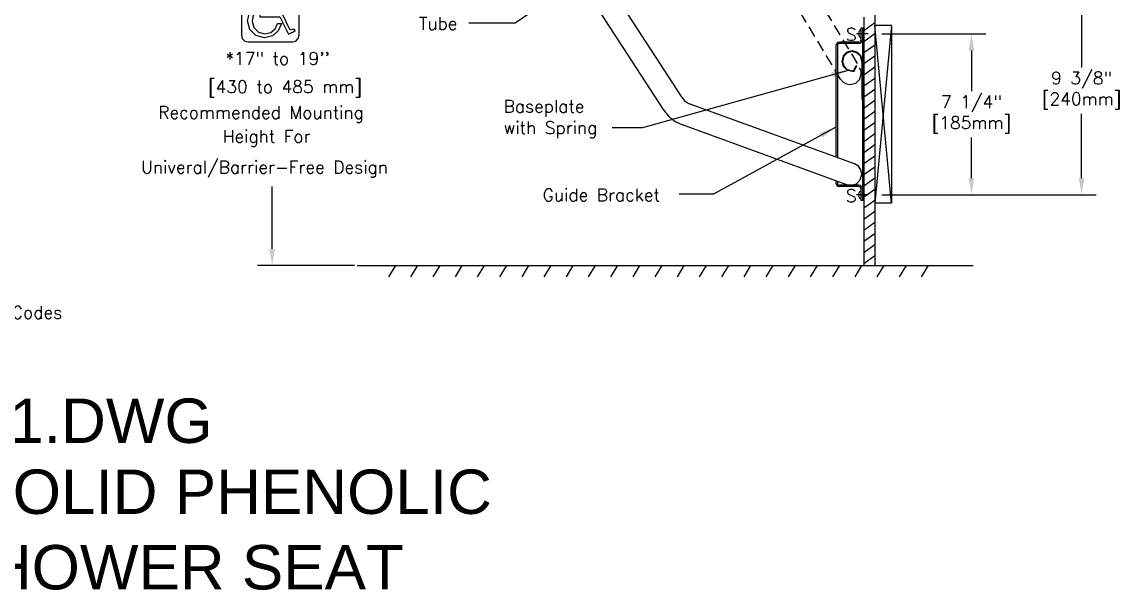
# Model space of a CAD drawing. Extents: x 7 to 116, y 1 to 63.
# Drawn here: x 59.97 to 109.39, y 0.77 to 26.35 of the extents above; entities that cross this region are included whole.
import ezdxf
from ezdxf.enums import TextEntityAlignment as Align

# ---------------------------------------------------------------- set-up
doc = ezdxf.new("R2010")
doc.units = 0
doc.header["$MEASUREMENT"] = 0
doc.header["$PDMODE"] = 3
doc.header["$PDSIZE"] = 1
doc.linetypes.add('HIDDEN2', pattern=[0.1875, 0.125, -0.0625])
doc.layers.get('0').update_dxf_attribs({"linetype": 'CONTINUOUS'})
doc.layers.get('Defpoints').update_dxf_attribs({"linetype": 'CONTINUOUS'})
for name, color, linetype in [('detail', 4, 'CONTINUOUS'), ('dim', 1, 'CONTINUOUS'), ('text', 2, 'CONTINUOUS')]:
    doc.layers.add(name, color=color, linetype=linetype)
doc.styles.add('Arial_5', font='arial.ttf', dxfattribs={"height": 5})
doc.styles.add('DIM_S_7', font='simplex.shx', dxfattribs={"height": 0.5625})
doc.dimstyles.new('DIM_S_7', dxfattribs={"dimtxt": 0.125, "dimasz": 0.75, "dimexe": 0.65625, "dimexo": 0.625, "dimgap": 0.09375, "dimtad": 0, "dimtih": 1, "dimtoh": 1, "dimdec": 4, "dimzin": 4, "dimdsep": 46, "dimlunit": 5, "dimtxsty": 'DIM_S_7', "dimcen": 0.09375, "dimaunit": 1, "dimadec": 0, "dimazin": 0, "dimtfac": 1, "dimtdec": 4, "dimtofl": 0, "dimtmove": 0, "dimatfit": 3, "dimfxl": 1, "dimfrac": 2, "dimtolj": 1, "dimtzin": 0, "dimarcsym": 0})

# ---------------------------------------------------------------- blocks, each defined once
blk = doc.blocks.new('*D11')
at = {"color": 0, "linetype": 'ByBlock'}
for p, q in [((98.708, 25.818), (103.393, 25.818)), ((102.737, 25.068), (102.737, 23.237)), ((102.737, 19.318), (102.737, 21.148)), ((98.708, 18.568), (103.393, 18.568))]:
    blk.add_line(p, q, dxfattribs=at)
for points in [[(102.612, 25.068), (102.862, 25.068), (102.737, 25.818)], [(102.612, 19.318), (102.862, 19.318), (102.737, 18.568)]]:
    blk.add_solid(points, dxfattribs=at)
at = {"layer": 'Defpoints', "color": 0, "linetype": 'ByBlock'}
for p in [(98.083, 25.818), (98.083, 18.568), (102.737, 18.568)]:
    blk.add_point(p, dxfattribs=at)
at = {"color": 0, "linetype": 'ByBlock', "insert": (102.737, 22.193), "char_height": 0.5625, "attachment_point": 5, "style": 'DIM_S_7'}
blk.add_mtext('\\A1;7 1/4"\\P[185mm]', dxfattribs=at)
blk = doc.blocks.new('*D12')
at = {"color": 0, "linetype": 'ByBlock'}
for p, q in [((99.412, 27.958), (108.355, 27.958)), ((107.699, 27.208), (107.699, 24.308)), ((107.699, 19.318), (107.699, 22.218)), ((98.708, 18.568), (108.355, 18.568))]:
    blk.add_line(p, q, dxfattribs=at)
for points in [[(107.574, 27.208), (107.824, 27.208), (107.699, 27.958)], [(107.574, 19.318), (107.824, 19.318), (107.699, 18.568)]]:
    blk.add_solid(points, dxfattribs=at)
at = {"layer": 'Defpoints', "color": 0, "linetype": 'ByBlock'}
for p in [(98.787, 27.958), (107.699, 27.958), (98.083, 18.568)]:
    blk.add_point(p, dxfattribs=at)
at = {"color": 0, "linetype": 'ByBlock', "insert": (107.699, 23.263), "char_height": 0.5625, "attachment_point": 5, "style": 'DIM_S_7'}
blk.add_mtext('\\A1;9 3/8"\\P[240mm]', dxfattribs=at)
blk = doc.blocks.new('ADA')
at = {"layer": 'detail', "linetype": 'Continuous'}
for p, q in [((1.017, 0.853), (0.492, 0.853)), ((1.261, 0.358), (1.017, 0.853)), ((1.215, 0.235), (1.3, 0.278)), ((1.3, 0.278), (1.299, 0.282))]:
    blk.add_line(p, q, dxfattribs=at)
for points in [[(1.328, 0), (1.431, 0.028), (1.503, 0.1), (1.531, 0.202), (1.531, 1.514), (1.503, 1.616), (1.431, 1.688), (1.328, 1.716), (0, 1.716), (-0.102, 1.688), (-0.175, 1.616), (-0.203, 1.514), (-0.203, 0.202), (-0.175, 0.1), (-0.102, 0.028), (0, 0)], [(0.997, 0.551), (0.905, 0.333), (0.727, 0.181), (0.491, 0.125), (0.233, 0.194), (0.049, 0.378), (-0.021, 0.635), (0.026, 0.833), (0.142, 1), (0.293, 1.1), (0.295, 0.934), (0.193, 0.86), (0.137, 0.758), (0.12, 0.624), (0.172, 0.431), (0.31, 0.294), (0.504, 0.242), (0.68, 0.282), (0.814, 0.393), (0.883, 0.555)]]:
    blk.add_lwpolyline(points, close=True, dxfattribs=at)
for points in [[(0.492, 1.332), (0.54, 1.345), (0.595, 1.4), (0.616, 1.477), (0.595, 1.554), (0.54, 1.609), (0.463, 1.629), (0.386, 1.609), (0.331, 1.554), (0.31, 1.477), (0.331, 1.4), (0.355, 1.376)], [(0.355, 1.376), (0.355, 0.757)], [(0.492, 1.051), (0.492, 1.332)], [(0.492, 0.955), (0.78, 0.955), (0.78, 1.051), (0.492, 1.051)], [(0.355, 0.757), (0.492, 0.757)], [(0.492, 0.853), (0.492, 0.955)], [(0.492, 0.757), (0.948, 0.757)], [(0.948, 0.757), (1.215, 0.235)], [(1.299, 0.282), (1.359, 0.307), (1.398, 0.335), (1.407, 0.361), (1.382, 0.375), (1.329, 0.374), (1.261, 0.358)]]:
    blk.add_lwpolyline(points, dxfattribs=at)

msp = doc.modelspace()

# ---------------------------------------------------------------- linework, layer by layer
at = {"linetype": 'Continuous'}
msp.add_lwpolyline([(102.00934, 15.38025), (102.0094, 15.38025)], dxfattribs=at)
at = {"layer": 'Defpoints', "color": 0, "linetype": 'ByBlock'}
msp.add_point((75.57534, 15.38025), dxfattribs=at)
at = {"layer": 'detail', "linetype": 'Continuous'}
for points in [[(98.38913, 60.68698), (98.38913, 15.38025)], [(83.43204, 30.75515), (88.85441, 22.40744)], [(84.60347, 30.79444), (89.69304, 22.95218)], [(97.88913, 26.56765), (97.88913, 15.38025)], [(97.88913, 25.97638), (98.38913, 26.32911)], [(99.13913, 18.19277), (98.38913, 26.19269)], [(99.13913, 26.19269), (98.38913, 18.19277)], [(99.13913, 26.19269), (98.38913, 26.19269)], [(99.13913, 26.19269), (99.13913, 18.19277)], [(98.08347, 25.81769), (97.56507, 25.81769)], [(97.76131, 26.00533), (97.70301, 25.95708), (97.66529, 25.89235), (97.65189, 25.81769)], [(97.65189, 25.81769), (97.66529, 25.74304), (97.70301, 25.6783), (97.76131, 25.63005)], [(97.82514, 26.06766), (97.76114, 26.06766)], [(97.76114, 26.06766), (97.76114, 25.53469)], [(97.82514, 26.06766), (97.82514, 18.31775)], [(97.88913, 26.06766), (97.82514, 26.06766)], [(97.82514, 26.06766), (97.82514, 25.53469)], [(97.88913, 26.06766), (97.88913, 18.31775)], [(97.88913, 25.47639), (98.38913, 25.82913)], [(96.63612, 25.2907), (96.63612, 20.2652)], [(96.79012, 25.44464), (96.71251, 25.42358), (96.65724, 25.36831), (96.63618, 25.2907)], [(96.79012, 25.38064), (96.74478, 25.36834), (96.71248, 25.33604), (96.70018, 25.2907)], [(96.70018, 25.2907), (96.70018, 20.24194)], [(97.67115, 25.4447), (96.79012, 25.4447)], [(97.67115, 25.3807), (96.79012, 25.3807)], [(97.67115, 25.38075), (97.74874, 25.40181), (97.80403, 25.45708), (97.82509, 25.53469)], [(97.67115, 25.44475), (97.71648, 25.45705), (97.74878, 25.48935), (97.76108, 25.53469)], [(97.88913, 24.9764), (98.38913, 25.32914)], [(97.36265, 25.05519), (97.12954, 24.99188), (96.96346, 24.8258), (96.90015, 24.59269)], [(97.36265, 25.03013), (97.14216, 24.97025), (96.98507, 24.81318), (96.92521, 24.59269)], [(97.82514, 24.59269), (97.76184, 24.8258), (97.59575, 24.99188), (97.36265, 25.05519)], [(97.80009, 24.59269), (97.74021, 24.81318), (97.58314, 24.97025), (97.36265, 25.03013)], [(97.88913, 24.47635), (98.38913, 24.82916)], [(96.90015, 24.59269), (96.96346, 24.35957), (97.12954, 24.1935), (97.36265, 24.1302)], [(96.92521, 24.59269), (96.98507, 24.3722), (97.14216, 24.21512), (97.36265, 24.15525)], [(97.44517, 24.16306), (97.5538, 24.38847)], [(97.46229, 24.14108), (97.57635, 24.3776)], [(97.5538, 24.38847), (97.57635, 24.3776)], [(97.77514, 24.03154), (97.7664, 24.12138), (97.74158, 24.20863), (97.70289, 24.28938)], [(97.80014, 24.59269), (97.80014, 22.88019)], [(97.82514, 24.59269), (97.82514, 22.88019)], [(97.88913, 23.97637), (98.38913, 24.32916)], [(96.84743, 23.77371), (96.95875, 23.64497), (97.10654, 23.56135), (97.27516, 23.53156)], [(97.27516, 23.53156), (97.52719, 23.59999), (97.70672, 23.77952), (97.77514, 24.03154)], [(97.36265, 24.15525), (97.39037, 24.15632), (97.41809, 24.15929), (97.44466, 24.16378)], [(97.36265, 24.1302), (97.39604, 24.1318), (97.42982, 24.13581), (97.46202, 24.14102)], [(97.88913, 23.47638), (98.38913, 23.82918)], [(97.88913, 22.9764), (98.38913, 23.32918)], [(89.69214, 22.95056), (89.7952, 22.82569), (89.92299, 22.72491), (90.06708, 22.65473)], [(97.80014, 22.88019), (97.82514, 22.88019)], [(97.88913, 22.4764), (98.38913, 22.8292)], [(88.8523, 22.4037), (89.0928, 22.11232), (89.39103, 21.87713), (89.72723, 21.71333)], [(97.47352, 19.96055), (90.06552, 22.65589)], [(97.88913, 21.97641), (98.38913, 22.32915)], [(97.88913, 21.47642), (98.38913, 21.82917)], [(97.1316, 19.02084), (89.7236, 21.71618)], [(97.88913, 20.97643), (98.38913, 21.32917)], [(97.88913, 20.47645), (98.38913, 20.82919)], [(97.88913, 19.9764), (98.38913, 20.3292)], [(97.80254, 19.4907), (97.76038, 19.68998), (97.64484, 19.85454), (97.47245, 19.96139)], [(97.88913, 19.47641), (98.38913, 19.82922)], [(97.30256, 18.99071), (97.55458, 19.05913), (97.73411, 19.23866), (97.80254, 19.4907)], [(97.88913, 18.97642), (98.38913, 19.32922)], [(96.63612, 19.20112), (96.63612, 19.09477)], [(96.63618, 19.09477), (96.65724, 19.01716), (96.71251, 18.96189), (96.79012, 18.94083)], [(96.70018, 19.17779), (96.70018, 19.09477)], [(96.70018, 19.09477), (96.71248, 19.04943), (96.74478, 19.01714), (96.79012, 19.00482)], [(97.67115, 19.00476), (96.79012, 19.00476)], [(97.67115, 18.94078), (96.79012, 18.94078)], [(97.13266, 19.02), (97.18755, 19.00459), (97.24505, 18.9944), (97.30256, 18.99071)], [(97.82509, 18.85077), (97.80403, 18.92838), (97.74874, 18.98365), (97.67115, 19.00471)], [(97.76108, 18.85077), (97.74878, 18.89611), (97.71648, 18.9284), (97.67115, 18.94072)], [(97.76114, 18.85077), (97.76114, 18.31775)], [(97.82514, 18.85077), (97.82514, 18.31775)], [(97.88913, 18.47644), (98.38913, 18.82924)], [(98.08347, 18.56778), (97.56507, 18.56778)], [(97.76131, 18.75542), (97.70301, 18.70716), (97.66529, 18.64244), (97.65189, 18.56778)], [(97.65189, 18.56778), (97.66529, 18.49312), (97.70301, 18.42838), (97.76131, 18.38014)], [(97.82514, 18.31775), (97.76114, 18.31775)], [(97.88913, 18.31775), (97.82514, 18.31775)], [(97.88913, 17.97644), (98.38913, 18.32919)], [(97.88913, 17.47646), (98.38913, 17.82921)], [(99.13913, 18.19277), (98.38913, 18.19277)], [(97.88913, 16.97647), (98.38913, 17.32921)], [(97.88913, 16.47649), (98.38913, 16.82922)], [(97.88913, 15.97643), (98.38913, 16.32924)], [(97.88913, 15.47645), (98.38913, 15.82924)], [(75.07536, 15.38025), (102.81393, 15.38025)], [(76.79198, 15.38025), (76.4813, 14.86889)], [(77.79196, 15.38025), (77.48133, 14.86889)], [(78.79199, 15.38025), (78.48131, 14.86889)], [(79.79197, 15.38025), (79.48128, 14.86889)], [(80.79194, 15.38025), (80.48126, 14.86889)], [(81.79192, 15.38025), (81.48129, 14.86889)], [(82.79195, 15.38025), (82.48128, 14.86889)], [(83.79193, 15.38025), (83.48126, 14.86889)], [(84.79191, 15.38025), (84.48124, 14.86889)], [(85.79188, 15.38025), (85.48127, 14.86889)], [(86.79192, 15.38025), (86.48125, 14.86889)], [(87.79189, 15.38025), (87.48122, 14.86889)], [(88.79187, 15.38025), (88.4812, 14.86889)], [(89.79184, 15.38025), (89.48123, 14.86889)], [(90.79182, 15.38025), (90.48121, 14.86889)], [(91.79185, 15.38025), (91.48118, 14.86889)], [(92.79183, 15.38025), (92.48116, 14.86889)], [(93.79181, 15.38025), (93.48119, 14.86889)], [(94.79178, 15.38025), (94.48117, 14.86889)], [(95.79181, 15.38025), (95.48115, 14.86889)], [(96.79179, 15.38025), (96.48112, 14.86889)], [(97.79177, 15.38025), (97.4811, 14.86889)], [(98.79174, 15.38025), (98.48113, 14.86889)], [(99.79178, 15.38025), (99.48111, 14.86889)], [(100.79177, 15.38025), (100.48108, 14.86889)]]:
    msp.add_lwpolyline(points, dxfattribs=at)
at = {"layer": 'detail', "linetype": 'HIDDEN2', "ltscale": 4, "flags": 128}
msp.add_lwpolyline([(94.61039, 41.74138), (93.43059, 31.60613, 0.17966176), (93.59584, 30.92985), (94.62217, 29.41403), (95.14804, 28.53942), (95.76995, 27.50519), (97.70367, 24.28921)], format="xyb", dxfattribs=at)
at = {"layer": 'detail', "linetype": 'HIDDEN2', "ltscale": 4}
msp.add_lwpolyline([(96.84669, 23.77388), (94.44222, 27.77268)], dxfattribs=at)
at = {"layer": 'dim', "linetype": 'Continuous'}
for p, q in [((71.24255, 16.13025), (71.24255, 18.93752)), ((74.95034, 15.38025), (70.5863, 15.38025))]:
    msp.add_line(p, q, dxfattribs=at)
msp.add_solid([(71.11755, 16.13025), (71.36755, 16.13025), (71.24255, 15.38025)], dxfattribs=at)

# ---------------------------------------------------------------- block references
at = {"layer": 'dim', "linetype": 'Continuous', "xscale": 1.5, "yscale": 1.5, "zscale": 1.5}
msp.add_blockref('ADA', (70.16248, 25.45262), dxfattribs=at)

# ---------------------------------------------------------------- texts
at = {"layer": 'dim', "linetype": 'Continuous', "style": 'DIM_S_7'}
for s, p in [('Tube', (77.84874, 26.00458)), ('S', (97.08719, 25.51347)), ('*17" to 19\'\'', (69.14159, 24.42622)), ('[430 to 485 mm]', (68.3628, 23.15515)), ('Baseplate', (81.66621, 22.27232)), ('Recommended Mounting ', (66.11335, 21.99686)), ('with Spring', (81.66621, 21.30804)), ('Height For ', (69.01705, 20.92131)), ('Univeral/Barrier-Free Design ', (65.3414, 19.53369)), ('Guide Bracket', (83.42812, 18.28026)), ('S', (97.08719, 18.24379)), ('* Consult Local Building Codes', (49.94964, 12.98682))]:
    msp.add_text(s, height=0.5625, dxfattribs=at).set_placement(p)
at = {"layer": 'text', "linetype": 'Continuous', "style": 'Arial_5'}
for s, p in [('B-5181.DWG', (60.25757, 8.39196)), ('REVERSIBLE SOLID PHENOLIC', (60.25757, 5.19477)), ('FOLDING SHOWER SEAT', (60.25757, 1.79451))]:
    msp.add_text(s, height=2, dxfattribs=at).set_placement(p, align=Align.MIDDLE)

# ---------------------------------------------------------------- dimensions: what is measured, and where the dimension line sits
at = {"layer": 'dim', "linetype": 'Continuous'}
for base, p1, p2, text, picture, middle in [((107.69915, 27.95846), (98.08347, 18.56778), (98.78695, 27.95846), '<>\\P[240mm]', '*D12', (107.69915, 23.26312)), ((102.73661, 18.56778), (98.08347, 25.81769), (98.08347, 18.56778), '<>\\P[185mm]', '*D11', (102.73661, 22.19274))]:
    dim = msp.add_linear_dim(base=base, p1=p1, p2=p2, angle=90, text=text, dimstyle='DIM_S_7', override={"dimpost": '"'}, dxfattribs=at)
    dim.commit()
    dim.dimension.update_dxf_attribs({"geometry": picture, "text_midpoint": middle})

# ---------------------------------------------------------------- leaders
for points in [[(85.02245, 28.2367), (82.18969, 26.29766), (80.09592, 26.29766)], [(97.18484, 24.17394), (87.91679, 21.58854), (86.56199, 21.58854)], [(96.63162, 21.61308), (91.12005, 18.59679), (89.58051, 18.59679)]]:
    msp.add_leader(points, dimstyle='DIM_S_7', dxfattribs=at)

doc.saveas('drawing.dxf')
